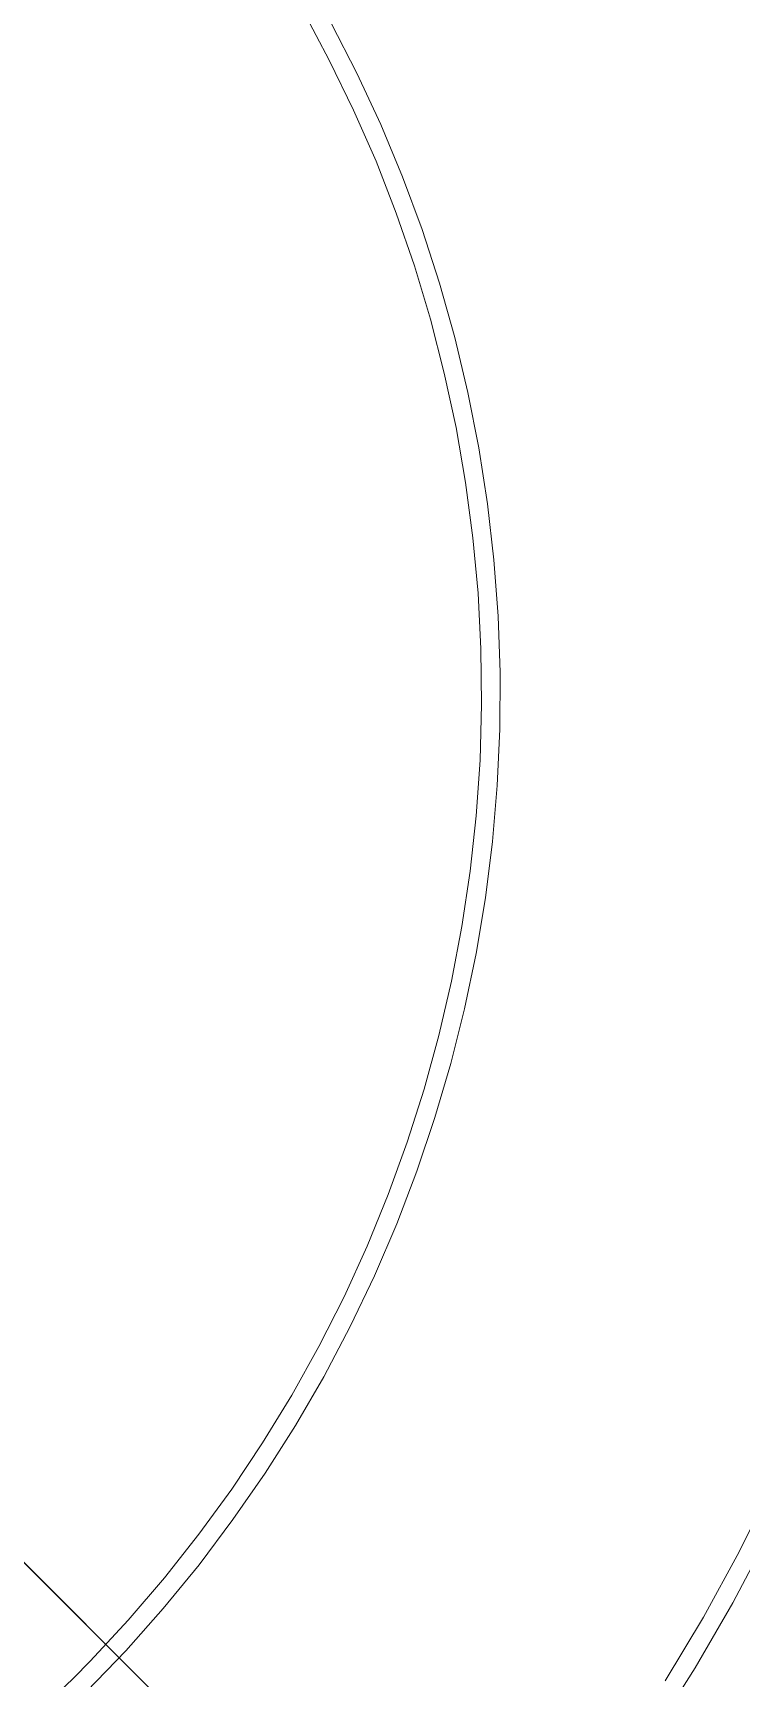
# Model space of a CAD drawing. Header units: millimetres. Extents: x -22227 to 20164, y 15335 to 61747.
# Drawn here: x -5517.4 to -5441.7, y 61141.6 to 61317.6 of the extents above; entities that cross this region are included whole.
import ezdxf

# ---------------------------------------------------------------- set-up
doc = ezdxf.new("R2010")
doc.units = ezdxf.units.MM
doc.layers.add('M-EQPM', color=7, linetype='Continuous', lineweight=5)

# ---------------------------------------------------------------- blocks, each defined once
blk = doc.blocks.new('DanNong_VRV - OD-A-1-1235631-MẶT BẰNG BỐ TRÍ THIẾT BỊ')
at = {"layer": 'M-EQPM'}
for p, q in [((440.9, -33.1), (251.39, 156.4)), ((251.39, 156.4), (443.72, -35.93))]:
    blk.add_line(p, q, dxfattribs=at)
at = {"layer": 'M-EQPM', "flags": 128}
for points in [[(380.03, 77.16), (384.34, 83.95), (388.37, 90.91), (392.12, 98.02)], [(392.57, 103.51), (389.04, 96.38), (385.22, 89.39), (381.13, 82.56)], [(319.27, 81.45), (323.46, 85.8), (327.46, 90.32), (331.29, 95), (334.92, 99.82), (338.36, 104.79), (341.59, 109.89), (344.62, 115.11), (347.44, 120.46), (350.04, 125.91), (352.42, 131.46), (354.58, 137.1), (356.51, 142.82), (358.21, 148.62), (359.68, 154.47), (360.91, 160.39), (361.91, 166.34), (362.66, 172.34), (363.18, 178.35), (363.45, 184.39), (363.48, 190.43), (363.27, 196.46), (362.82, 202.49), (362.13, 208.49), (361.2, 214.45), (360.04, 220.38), (358.63, 226.25), (356.99, 232.07), (355.13, 237.81), (353.03, 243.47), (350.71, 249.05), (348.16, 254.53), (345.4, 259.9)], [(342.41, 261.2), (345.22, 255.95), (347.82, 250.58), (350.21, 245.12), (352.37, 239.57), (354.31, 233.94), (356.03, 228.23), (357.51, 222.46), (358.77, 216.63), (359.79, 210.76), (360.57, 204.85), (361.12, 198.92), (361.42, 192.97), (361.5, 187.01), (361.33, 181.05), (360.92, 175.1), (360.28, 169.18), (359.4, 163.28), (358.28, 157.43), (356.94, 151.62), (355.36, 145.88), (353.55, 140.2), (351.52, 134.6), (349.26, 129.08), (346.79, 123.66), (344.1, 118.34), (341.2, 113.13), (338.09, 108.05), (334.78, 103.09), (331.28, 98.27), (327.59, 93.59), (323.71, 89.06), (319.66, 84.69), (317.86, 82.86)], [(317.86, 82.86), (313.56, 78.73)]]:
    blk.add_lwpolyline(points, dxfattribs=at)
blk = doc.blocks.new('DanNong_VRV - OD-A-1-V165-MẶT BẰNG BỐ TRÍ THIẾT BỊ')
at = {"layer": 'M-EQPM'}
for p, q in [((440.9, -33.1), (251.39, 156.4)), ((251.39, 156.4), (443.72, -35.93))]:
    blk.add_line(p, q, dxfattribs=at)
at = {"layer": 'M-EQPM', "flags": 128}
for points in [[(380.03, 77.16), (384.34, 83.95), (388.37, 90.91), (392.12, 98.02)], [(392.57, 103.51), (389.04, 96.38), (385.22, 89.39), (381.13, 82.56)], [(319.27, 81.45), (323.46, 85.8), (327.46, 90.32), (331.29, 95), (334.92, 99.82), (338.36, 104.79), (341.59, 109.89), (344.62, 115.11), (347.44, 120.46), (350.04, 125.91), (352.42, 131.46), (354.58, 137.1), (356.51, 142.82), (358.21, 148.62), (359.68, 154.47), (360.91, 160.39), (361.91, 166.34), (362.66, 172.34), (363.18, 178.35), (363.45, 184.39), (363.48, 190.43), (363.27, 196.46), (362.82, 202.49), (362.13, 208.49), (361.2, 214.45), (360.04, 220.38), (358.63, 226.25), (356.99, 232.07), (355.13, 237.81), (353.03, 243.47), (350.71, 249.05), (348.16, 254.53), (345.4, 259.9)], [(342.41, 261.2), (345.22, 255.95), (347.82, 250.58), (350.21, 245.12), (352.37, 239.57), (354.31, 233.94), (356.03, 228.23), (357.51, 222.46), (358.77, 216.63), (359.79, 210.76), (360.57, 204.85), (361.12, 198.92), (361.42, 192.97), (361.5, 187.01), (361.33, 181.05), (360.92, 175.1), (360.28, 169.18), (359.4, 163.28), (358.28, 157.43), (356.94, 151.62), (355.36, 145.88), (353.55, 140.2), (351.52, 134.6), (349.26, 129.08), (346.79, 123.66), (344.1, 118.34), (341.2, 113.13), (338.09, 108.05), (334.78, 103.09), (331.28, 98.27), (327.59, 93.59), (323.71, 89.06), (319.66, 84.69), (317.86, 82.86)], [(317.86, 82.86), (313.56, 78.73)]]:
    blk.add_lwpolyline(points, dxfattribs=at)
blk = doc.blocks.new('DanNong_VRV - OD-A-1-V174-MẶT BẰNG BỐ TRÍ THIẾT BỊ')
at = {"layer": 'M-EQPM'}
for p, q in [((440.9, -33.1), (251.39, 156.4)), ((251.39, 156.4), (443.72, -35.93)), ((440.9, -33.1), (251.39, 156.4)), ((251.39, 156.4), (443.72, -35.93))]:
    blk.add_line(p, q, dxfattribs=at)
at = {"layer": 'M-EQPM', "flags": 128}
for points in [[(380.03, 77.16), (384.34, 83.95), (388.37, 90.91), (392.12, 98.02)], [(380.03, 77.16), (384.34, 83.95), (388.37, 90.91), (392.12, 98.02)], [(392.57, 103.51), (389.04, 96.38), (385.22, 89.39), (381.13, 82.56)], [(392.57, 103.51), (389.04, 96.38), (385.22, 89.39), (381.13, 82.56)], [(319.27, 81.45), (323.46, 85.8), (327.46, 90.32), (331.29, 95), (334.92, 99.82), (338.36, 104.79), (341.59, 109.89), (344.62, 115.11), (347.44, 120.46), (350.04, 125.91), (352.42, 131.46), (354.58, 137.1), (356.51, 142.82), (358.21, 148.62), (359.68, 154.47), (360.91, 160.39), (361.91, 166.34), (362.66, 172.34), (363.18, 178.35), (363.45, 184.39), (363.48, 190.43), (363.27, 196.46), (362.82, 202.49), (362.13, 208.49), (361.2, 214.45), (360.04, 220.38), (358.63, 226.25), (356.99, 232.07), (355.13, 237.81), (353.03, 243.47), (350.71, 249.05), (348.16, 254.53), (345.4, 259.9)], [(319.27, 81.45), (323.46, 85.8), (327.46, 90.32), (331.29, 95), (334.92, 99.82), (338.36, 104.79), (341.59, 109.89), (344.62, 115.11), (347.44, 120.46), (350.04, 125.91), (352.42, 131.46), (354.58, 137.1), (356.51, 142.82), (358.21, 148.62), (359.68, 154.47), (360.91, 160.39), (361.91, 166.34), (362.66, 172.34), (363.18, 178.35), (363.45, 184.39), (363.48, 190.43), (363.27, 196.46), (362.82, 202.49), (362.13, 208.49), (361.2, 214.45), (360.04, 220.38), (358.63, 226.25), (356.99, 232.07), (355.13, 237.81), (353.03, 243.47), (350.71, 249.05), (348.16, 254.53), (345.4, 259.9)], [(342.41, 261.2), (345.22, 255.95), (347.82, 250.58), (350.21, 245.12), (352.37, 239.57), (354.31, 233.94), (356.03, 228.23), (357.51, 222.46), (358.77, 216.63), (359.79, 210.76), (360.57, 204.85), (361.12, 198.92), (361.42, 192.97), (361.5, 187.01), (361.33, 181.05), (360.92, 175.1), (360.28, 169.18), (359.4, 163.28), (358.28, 157.43), (356.94, 151.62), (355.36, 145.88), (353.55, 140.2), (351.52, 134.6), (349.26, 129.08), (346.79, 123.66), (344.1, 118.34), (341.2, 113.13), (338.09, 108.05), (334.78, 103.09), (331.28, 98.27), (327.59, 93.59), (323.71, 89.06), (319.66, 84.69), (317.86, 82.86)], [(342.41, 261.2), (345.22, 255.95), (347.82, 250.58), (350.21, 245.12), (352.37, 239.57), (354.31, 233.94), (356.03, 228.23), (357.51, 222.46), (358.77, 216.63), (359.79, 210.76), (360.57, 204.85), (361.12, 198.92), (361.42, 192.97), (361.5, 187.01), (361.33, 181.05), (360.92, 175.1), (360.28, 169.18), (359.4, 163.28), (358.28, 157.43), (356.94, 151.62), (355.36, 145.88), (353.55, 140.2), (351.52, 134.6), (349.26, 129.08), (346.79, 123.66), (344.1, 118.34), (341.2, 113.13), (338.09, 108.05), (334.78, 103.09), (331.28, 98.27), (327.59, 93.59), (323.71, 89.06), (319.66, 84.69), (317.86, 82.86)], [(317.86, 82.86), (313.56, 78.73)], [(317.86, 82.86), (313.56, 78.73)]]:
    blk.add_lwpolyline(points, dxfattribs=at)
blk = doc.blocks.new('DanNong_VRV - OD-A-1-V179-MẶT BẰNG BỐ TRÍ THIẾT BỊ')
at = {"layer": 'M-EQPM'}
for p, q in [((440.9, -33.1), (251.39, 156.4)), ((251.39, 156.4), (443.72, -35.93)), ((440.9, -33.1), (251.39, 156.4)), ((251.39, 156.4), (443.72, -35.93))]:
    blk.add_line(p, q, dxfattribs=at)
at = {"layer": 'M-EQPM', "flags": 128}
for points in [[(380.03, 77.16), (384.34, 83.95), (388.37, 90.91), (392.12, 98.02)], [(380.03, 77.16), (384.34, 83.95), (388.37, 90.91), (392.12, 98.02)], [(392.57, 103.51), (389.04, 96.38), (385.22, 89.39), (381.13, 82.56)], [(392.57, 103.51), (389.04, 96.38), (385.22, 89.39), (381.13, 82.56)], [(319.27, 81.45), (323.46, 85.8), (327.46, 90.32), (331.29, 95), (334.92, 99.82), (338.36, 104.79), (341.59, 109.89), (344.62, 115.11), (347.44, 120.46), (350.04, 125.91), (352.42, 131.46), (354.58, 137.1), (356.51, 142.82), (358.21, 148.62), (359.68, 154.47), (360.91, 160.39), (361.91, 166.34), (362.66, 172.34), (363.18, 178.35), (363.45, 184.39), (363.48, 190.43), (363.27, 196.46), (362.82, 202.49), (362.13, 208.49), (361.2, 214.45), (360.04, 220.38), (358.63, 226.25), (356.99, 232.07), (355.13, 237.81), (353.03, 243.47), (350.71, 249.05), (348.16, 254.53), (345.4, 259.9)], [(319.27, 81.45), (323.46, 85.8), (327.46, 90.32), (331.29, 95), (334.92, 99.82), (338.36, 104.79), (341.59, 109.89), (344.62, 115.11), (347.44, 120.46), (350.04, 125.91), (352.42, 131.46), (354.58, 137.1), (356.51, 142.82), (358.21, 148.62), (359.68, 154.47), (360.91, 160.39), (361.91, 166.34), (362.66, 172.34), (363.18, 178.35), (363.45, 184.39), (363.48, 190.43), (363.27, 196.46), (362.82, 202.49), (362.13, 208.49), (361.2, 214.45), (360.04, 220.38), (358.63, 226.25), (356.99, 232.07), (355.13, 237.81), (353.03, 243.47), (350.71, 249.05), (348.16, 254.53), (345.4, 259.9)], [(342.41, 261.2), (345.22, 255.95), (347.82, 250.58), (350.21, 245.12), (352.37, 239.57), (354.31, 233.94), (356.03, 228.23), (357.51, 222.46), (358.77, 216.63), (359.79, 210.76), (360.57, 204.85), (361.12, 198.92), (361.42, 192.97), (361.5, 187.01), (361.33, 181.05), (360.92, 175.1), (360.28, 169.18), (359.4, 163.28), (358.28, 157.43), (356.94, 151.62), (355.36, 145.88), (353.55, 140.2), (351.52, 134.6), (349.26, 129.08), (346.79, 123.66), (344.1, 118.34), (341.2, 113.13), (338.09, 108.05), (334.78, 103.09), (331.28, 98.27), (327.59, 93.59), (323.71, 89.06), (319.66, 84.69), (317.86, 82.86)], [(342.41, 261.2), (345.22, 255.95), (347.82, 250.58), (350.21, 245.12), (352.37, 239.57), (354.31, 233.94), (356.03, 228.23), (357.51, 222.46), (358.77, 216.63), (359.79, 210.76), (360.57, 204.85), (361.12, 198.92), (361.42, 192.97), (361.5, 187.01), (361.33, 181.05), (360.92, 175.1), (360.28, 169.18), (359.4, 163.28), (358.28, 157.43), (356.94, 151.62), (355.36, 145.88), (353.55, 140.2), (351.52, 134.6), (349.26, 129.08), (346.79, 123.66), (344.1, 118.34), (341.2, 113.13), (338.09, 108.05), (334.78, 103.09), (331.28, 98.27), (327.59, 93.59), (323.71, 89.06), (319.66, 84.69), (317.86, 82.86)], [(317.86, 82.86), (313.56, 78.73)], [(317.86, 82.86), (313.56, 78.73)]]:
    blk.add_lwpolyline(points, dxfattribs=at)
blk = doc.blocks.new('AK-SGS-M3-Hrvt_rvt-1-MẶT BẰNG BỐ TRÍ THIẾT BỊ')
at = {"layer": 'M-EQPM', "lineweight": 9}
for name in ['DanNong_VRV - OD-A-1-1235631-MẶT BẰNG BỐ TRÍ THIẾT BỊ', 'DanNong_VRV - OD-A-1-V165-MẶT BẰNG BỐ TRÍ THIẾT BỊ', 'DanNong_VRV - OD-A-1-V174-MẶT BẰNG BỐ TRÍ THIẾT BỊ', 'DanNong_VRV - OD-A-1-V179-MẶT BẰNG BỐ TRÍ THIẾT BỊ']:
    blk.add_blockref(name, (-5830.9, 61058.71), dxfattribs=at)

msp = doc.modelspace()

# ---------------------------------------------------------------- block references
at = {"lineweight": 5}
msp.add_blockref('AK-SGS-M3-Hrvt_rvt-1-MẶT BẰNG BỐ TRÍ THIẾT BỊ', (0, 0), dxfattribs=at)

doc.saveas('drawing.dxf')
